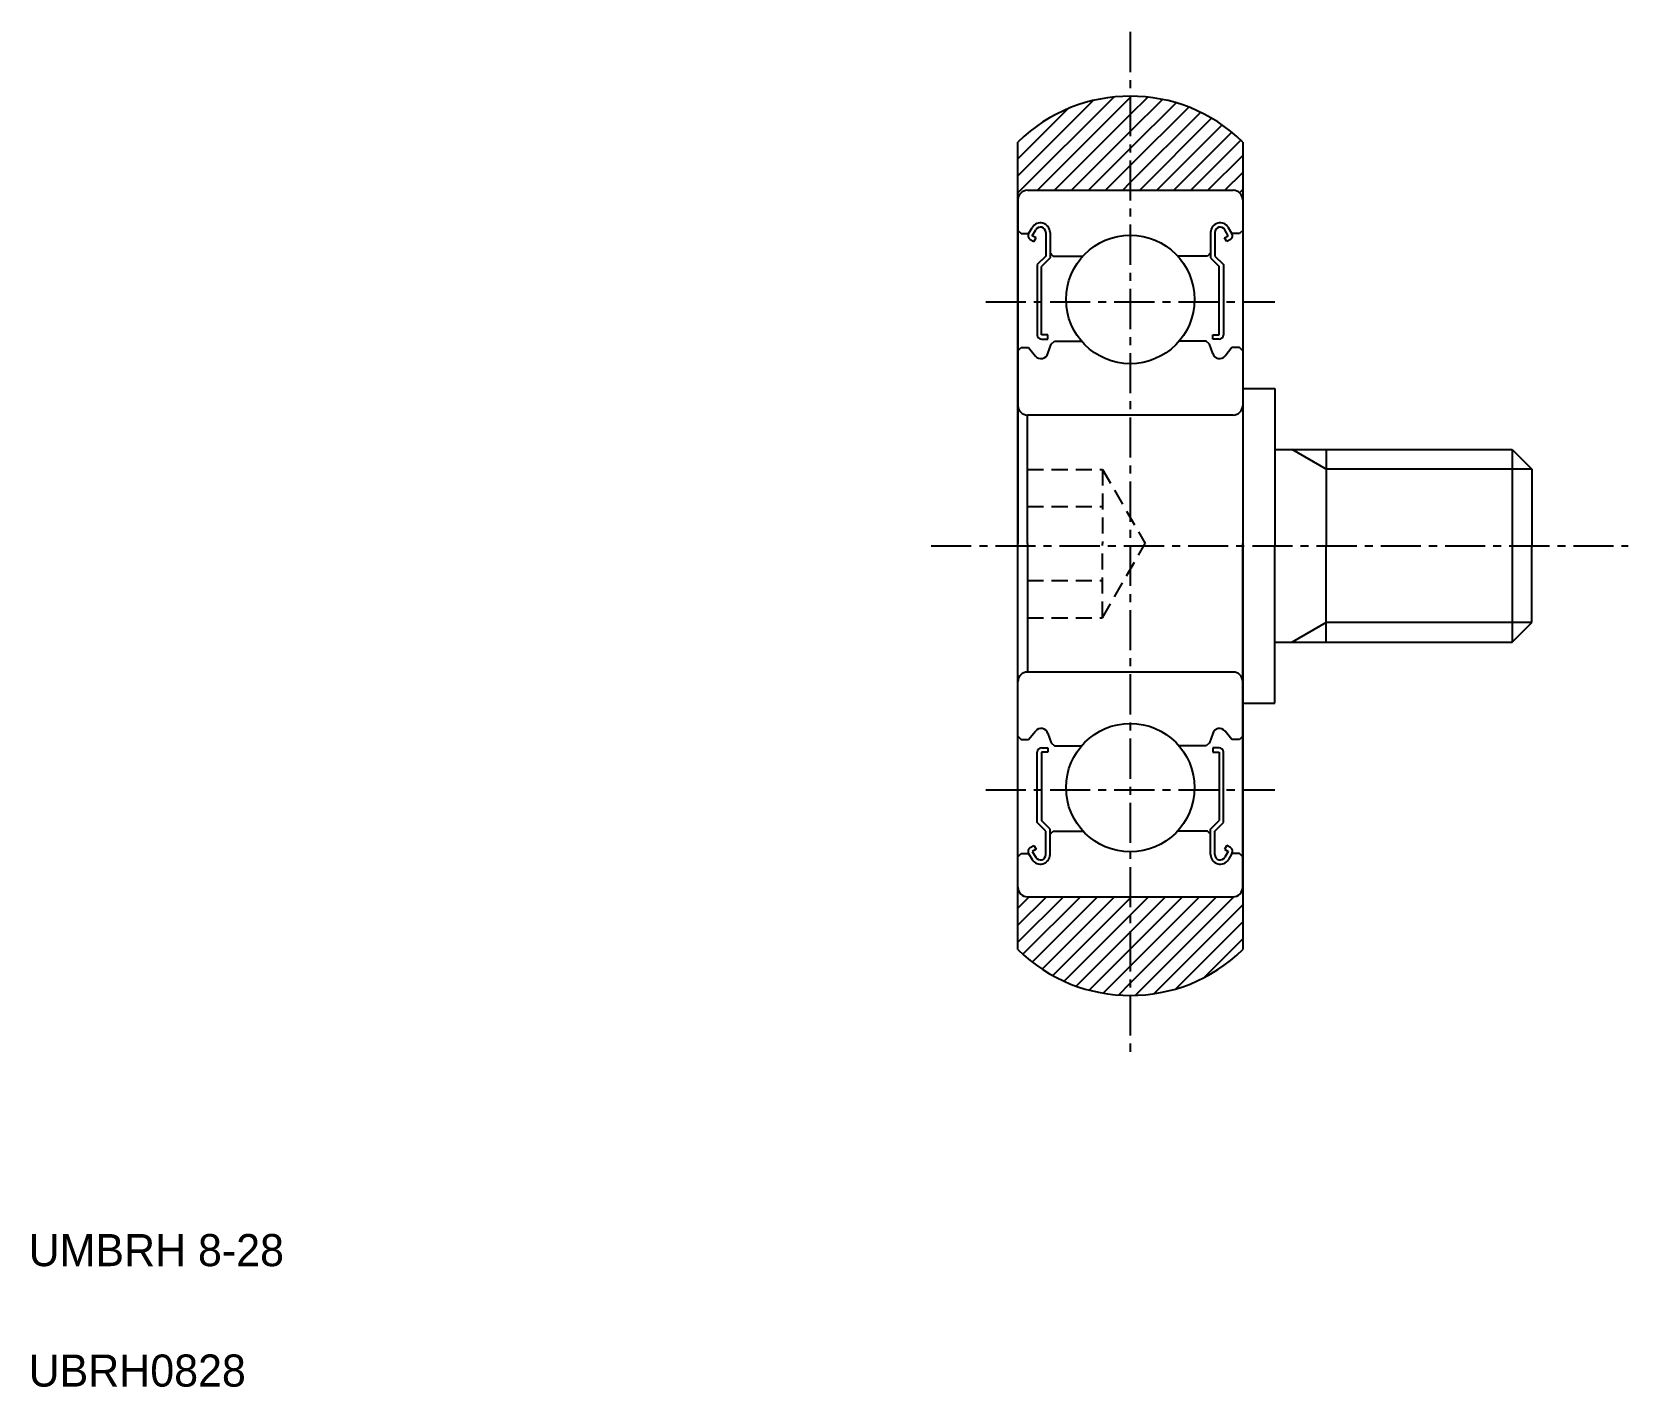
# Model space of a CAD drawing. Extents: x 2.6 to 52.3, y 2.5 to 44.7.
import ezdxf

# ---------------------------------------------------------------- set-up
doc = ezdxf.new("R2010")
doc.units = 0
doc.linetypes.add('CENTER', pattern=[2, 1.25, -0.25, 0.25, -0.25])
doc.linetypes.add('DASHED', pattern=[0.75, 0.5, -0.25])
doc.layers.get('0').update_dxf_attribs({"linetype": 'CONTINUOUS'})
doc.layers.add('CENTER', color=1, linetype='CENTER')

# ---------------------------------------------------------------- blocks, each defined once
blk = doc.blocks.new('*X4')
at = {"color": 0, "linetype": 'CONTINUOUS'}
for p, q in [((33.304, 39.668), (36.288, 42.652)), ((33.304, 40.198), (35.649, 42.543)), ((33.304, 40.728), (34.861, 42.285)), ((33.916, 39.749), (36.804, 42.637)), ((36.804, 42.637), (36.845, 42.678)), ((36.804, 42.107), (37.346, 42.649)), ((36.804, 41.577), (37.804, 42.577)), ((36.804, 41.046), (38.228, 42.471)), ((36.804, 40.516), (38.623, 42.335)), ((34.446, 39.749), (36.804, 42.107)), ((36.804, 39.986), (38.992, 42.174)), ((37.098, 39.749), (39.337, 41.989)), ((37.628, 39.749), (39.66, 41.782)), ((34.976, 39.749), (36.804, 41.577)), ((38.158, 39.749), (39.963, 41.554)), ((38.689, 39.749), (40.245, 41.306)), ((35.507, 39.749), (36.804, 41.046)), ((39.219, 39.749), (40.304, 40.834)), ((36.037, 39.749), (36.804, 40.516)), ((39.749, 39.749), (40.304, 40.304)), ((36.567, 39.749), (36.804, 39.986)), ((40.203, 39.673), (40.304, 39.773)), ((33.304, 17.924), (33.323, 17.943)), ((40.303, 18.029), (40.304, 18.03)), ((33.304, 16.333), (34.72, 17.749)), ((33.304, 16.863), (34.19, 17.749)), ((33.304, 17.394), (33.659, 17.749)), ((33.461, 15.96), (35.25, 17.749)), ((33.75, 15.719), (35.781, 17.749)), ((34.06, 15.498), (36.311, 17.749)), ((34.391, 15.299), (36.804, 17.712)), ((36.804, 15.06), (39.493, 17.749)), ((36.804, 15.59), (38.963, 17.749)), ((36.804, 16.121), (38.432, 17.749)), ((36.804, 16.651), (37.902, 17.749)), ((36.804, 17.181), (37.372, 17.749)), ((36.804, 17.712), (36.841, 17.749)), ((36.954, 14.681), (40.024, 17.75)), ((37.536, 14.732), (40.304, 17.499)), ((34.744, 15.122), (36.804, 17.181)), ((38.217, 14.882), (40.304, 16.969)), ((35.122, 14.97), (36.804, 16.651)), ((39.103, 15.239), (40.304, 16.439)), ((35.527, 14.844), (36.804, 16.121)), ((35.963, 14.75), (36.804, 15.59)), ((36.435, 14.692), (36.804, 15.06))]:
    blk.add_line(p, q, dxfattribs=at)

msp = doc.modelspace()

# ---------------------------------------------------------------- linework, layer by layer
at = {"color": 7, "linetype": 'CONTINUOUS'}
for p, q in [((33.304, 16.108), (33.304, 41.249)), ((40.304, 41.249), (40.304, 16.108)), ((33.304, 39.449), (33.304, 28.749)), ((33.604, 39.749), (40.004, 39.749)), ((40.304, 39.449), (40.304, 28.749)), ((33.304, 38.499), (33.404, 38.399)), ((33.404, 38.399), (33.637, 38.399)), ((33.637, 38.399), (33.746, 38.583)), ((33.752, 38.333), (33.861, 38.517)), ((33.868, 38.266), (33.752, 38.333)), ((34.17, 38.434), (34.17, 37.699)), ((34.304, 38.434), (34.304, 37.644)), ((39.304, 38.434), (39.304, 37.644)), ((39.437, 38.434), (39.437, 37.699)), ((39.739, 38.266), (39.855, 38.333)), ((39.855, 38.333), (39.746, 38.517)), ((39.97, 38.399), (39.862, 38.583)), ((40.204, 38.399), (39.97, 38.399)), ((40.304, 38.499), (40.204, 38.399)), ((33.686, 38.217), (33.801, 38.151)), ((33.801, 38.151), (33.868, 38.266)), ((34.304, 37.799), (34.404, 37.699)), ((39.304, 37.799), (39.204, 37.699)), ((39.806, 38.151), (39.739, 38.266)), ((39.922, 38.217), (39.806, 38.151)), ((34.17, 37.699), (33.904, 37.433)), ((33.904, 37.433), (33.904, 35.248)), ((34.304, 37.644), (34.037, 37.378)), ((34.037, 35.248), (34.037, 37.378)), ((34.404, 37.699), (35.328, 37.699)), ((39.204, 37.699), (38.279, 37.699)), ((39.304, 37.644), (39.57, 37.378)), ((39.437, 37.699), (39.704, 37.433)), ((39.57, 35.248), (39.57, 37.378)), ((39.704, 37.433), (39.704, 35.248)), ((33.304, 34.749), (33.404, 34.849)), ((33.404, 34.849), (33.637, 34.849)), ((33.637, 34.849), (33.852, 34.587)), ((34.237, 35.248), (34.037, 35.248)), ((34.037, 35.114), (34.237, 35.114)), ((34.237, 35.114), (34.237, 35.248)), ((34.237, 34.666), (34.342, 34.955)), ((34.342, 34.955), (34.442, 35.049)), ((34.442, 35.049), (35.284, 35.049)), ((39.165, 35.049), (38.324, 35.049)), ((39.265, 34.955), (39.165, 35.049)), ((39.37, 34.666), (39.265, 34.955)), ((39.37, 35.248), (39.57, 35.248)), ((39.37, 35.114), (39.37, 35.248)), ((39.57, 35.114), (39.37, 35.114)), ((39.97, 34.849), (39.756, 34.587)), ((40.204, 34.849), (39.97, 34.849)), ((40.304, 34.749), (40.204, 34.849)), ((40.304, 33.578), (41.304, 33.578)), ((41.304, 33.578), (41.304, 28.678)), ((40.004, 32.749), (33.604, 32.749)), ((33.604, 28.749), (33.604, 32.749)), ((41.304, 31.678), (48.69, 31.678)), ((42.904, 31.678), (42.904, 28.678)), ((48.69, 31.678), (49.304, 31.065)), ((48.69, 31.678), (48.69, 25.678)), ((49.304, 31.065), (49.304, 28.678)), ((33.304, 18.049), (33.304, 28.749)), ((33.604, 28.749), (33.604, 24.749)), ((40.304, 18.049), (40.304, 28.749)), ((41.304, 23.778), (41.304, 28.678)), ((42.904, 25.678), (42.904, 28.678)), ((49.304, 26.292), (49.304, 28.678)), ((48.69, 25.678), (49.304, 26.292)), ((41.304, 25.678), (48.69, 25.678)), ((40.004, 24.749), (33.604, 24.749)), ((40.304, 23.778), (41.304, 23.778)), ((40.304, 23.399), (40.304, 23.399)), ((33.637, 22.649), (33.852, 22.912)), ((39.97, 22.649), (39.756, 22.912)), ((33.304, 22.749), (33.404, 22.649)), ((33.404, 22.649), (33.637, 22.649)), ((34.037, 22.384), (34.237, 22.384)), ((34.237, 22.833), (34.342, 22.543)), ((34.237, 22.384), (34.237, 22.251)), ((34.342, 22.543), (34.442, 22.449)), ((34.442, 22.449), (35.284, 22.449)), ((39.165, 22.449), (38.324, 22.449)), ((39.265, 22.543), (39.165, 22.449)), ((39.37, 22.833), (39.265, 22.543)), ((39.57, 22.384), (39.37, 22.384)), ((39.37, 22.384), (39.37, 22.251)), ((40.204, 22.649), (39.97, 22.649)), ((40.304, 22.749), (40.204, 22.649)), ((33.904, 20.066), (33.904, 22.251)), ((34.037, 22.251), (34.037, 20.121)), ((34.237, 22.251), (34.037, 22.251)), ((39.37, 22.251), (39.57, 22.251)), ((39.57, 22.251), (39.57, 20.121)), ((39.704, 20.066), (39.704, 22.251)), ((40.304, 20.724), (40.304, 20.725)), ((34.17, 19.799), (33.904, 20.066)), ((34.304, 19.855), (34.037, 20.121)), ((39.304, 19.855), (39.57, 20.121)), ((39.437, 19.799), (39.704, 20.066)), ((34.17, 19.065), (34.17, 19.799)), ((34.304, 19.065), (34.304, 19.855)), ((34.304, 19.699), (34.404, 19.799)), ((34.404, 19.799), (35.328, 19.799)), ((39.204, 19.799), (38.279, 19.799)), ((39.304, 19.699), (39.204, 19.799)), ((39.304, 19.065), (39.304, 19.855)), ((39.437, 19.065), (39.437, 19.799)), ((33.304, 18.999), (33.404, 19.099)), ((33.404, 19.099), (33.637, 19.099)), ((33.637, 19.099), (33.746, 18.916)), ((33.686, 19.282), (33.801, 19.348)), ((33.868, 19.233), (33.752, 19.166)), ((33.752, 19.166), (33.861, 18.982)), ((33.801, 19.348), (33.868, 19.233)), ((39.806, 19.348), (39.739, 19.233)), ((39.739, 19.233), (39.855, 19.166)), ((39.855, 19.166), (39.746, 18.982)), ((39.922, 19.282), (39.806, 19.348)), ((39.97, 19.099), (39.862, 18.916)), ((40.204, 19.099), (39.97, 19.099)), ((40.304, 18.999), (40.204, 19.099)), ((33.604, 17.749), (40.004, 17.749))]:
    msp.add_line(p, q, dxfattribs=at)
at = {"color": 3, "linetype": 'CONTINUOUS'}
for p, q in [((42.904, 31.065), (41.841, 31.678)), ((49.304, 31.065), (42.904, 31.065)), ((42.904, 26.292), (41.841, 25.678)), ((49.304, 26.292), (42.904, 26.292))]:
    msp.add_line(p, q, dxfattribs=at)
at = {"color": 3, "linetype": 'DASHED'}
for p, q in [((33.604, 31.059), (35.937, 31.059)), ((35.937, 31.059), (35.937, 28.749)), ((35.937, 31.059), (37.27, 28.749)), ((33.604, 29.904), (35.937, 29.904)), ((35.937, 26.44), (35.937, 28.749)), ((35.937, 26.44), (37.27, 28.749)), ((33.604, 27.595), (35.937, 27.595)), ((33.604, 26.44), (35.937, 26.44))]:
    msp.add_line(p, q, dxfattribs=at)
at = {"color": 7, "linetype": 'CONTINUOUS'}
for centre in [(36.804, 36.349), (36.804, 21.149)]:
    msp.add_circle(centre, 2, dxfattribs=at)
for centre, radius, start, end in [((36.804, 37.678), 5, 45.573, 134.427), ((33.604, 39.449), 0.3, 90, 180), ((40.004, 39.449), 0.3, 0, 90), ((33.752, 38.333), 0.133, 149.9969, 240.0013), ((34.005, 38.434), 0.299, 0, 150.0002), ((34.005, 38.434), 0.166, 0, 150.0044), ((39.603, 38.434), 0.299, 29.9998, 180), ((39.603, 38.434), 0.166, 29.9956, 180), ((39.855, 38.333), 0.133, 299.9987, 30.0031), ((34.037, 35.248), 0.133, 180, 270), ((39.57, 35.248), 0.133, 270, 359.9999), ((34.023, 34.731), 0.224, 220.001, 343.1517), ((39.584, 34.731), 0.224, 196.8483, 319.999), ((33.604, 33.049), 0.3, 180, 270), ((40.004, 33.049), 0.3, 270, 0), ((33.604, 24.449), 0.3, 90, 180), ((40.004, 24.449), 0.3, 0, 90), ((34.023, 22.768), 0.224, 16.8483, 139.999), ((39.584, 22.768), 0.224, 40.001, 163.1517), ((34.037, 22.251), 0.133, 90, 179.9999), ((39.57, 22.251), 0.133, 0, 90), ((33.752, 19.166), 0.133, 119.9987, 210.0031), ((34.005, 19.065), 0.299, 209.9998, 0), ((34.005, 19.065), 0.166, 209.9956, 0), ((39.603, 19.065), 0.299, 180, 330.0002), ((39.603, 19.065), 0.166, 180, 330.0044), ((39.855, 19.166), 0.133, 329.9969, 60.0013), ((33.604, 18.049), 0.3, 180, 270), ((40.004, 18.049), 0.3, 270, 0), ((36.804, 19.678), 5, 225.573, 314.427)]:
    msp.add_arc(centre, radius, start, end, dxfattribs=at)
at = {"layer": 'CENTER', "color": 1, "linetype": 'CENTER'}
for p, q in [((36.804, 44.678), (36.804, 12.678)), ((32.304, 36.278), (41.304, 36.278)), ((32.304, 21.078), (41.304, 21.078))]:
    msp.add_line(p, q, dxfattribs=at)
at = {"layer": 'CENTER'}
msp.add_line((30.604, 28.678), (52.304, 28.678), dxfattribs=at)

# ---------------------------------------------------------------- block references
at = {"color": 3, "linetype": 'CONTINUOUS'}
msp.add_blockref('*X4', (0, 0), dxfattribs=at)

# ---------------------------------------------------------------- texts
at = {"color": 7, "linetype": 'CONTINUOUS'}
for s, p in [('UMBRH 8-28', (2.5, 6.25)), ('UBRH0828', (2.5, 2.5))]:
    msp.add_text(s, height=1, dxfattribs=at).set_placement(p)

doc.saveas('drawing.dxf')
